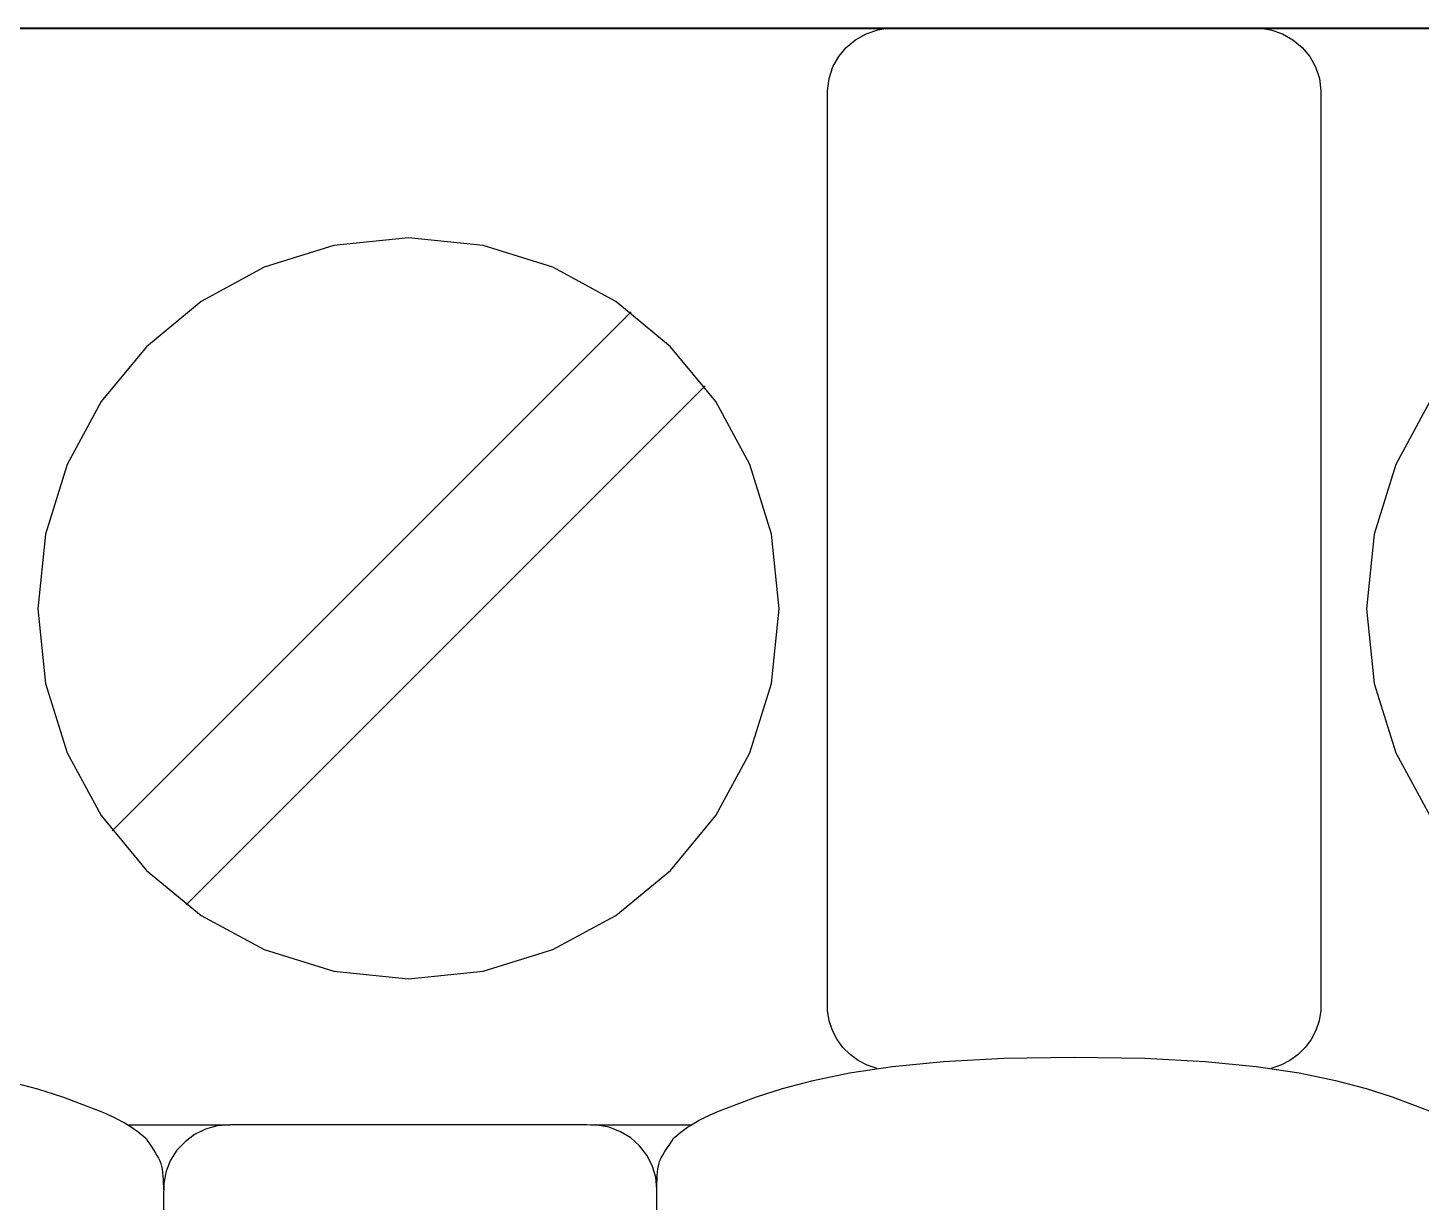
# Model space of a CAD drawing. Extents: x 1 to 47.7, y 0.2 to 35.
# Drawn here: x 28.498 to 29.128, y 9.655 to 10.185 of the extents above; entities that cross this region are included whole.
import ezdxf

# ---------------------------------------------------------------- set-up
doc = ezdxf.new("R2010")
doc.units = 0
doc.header["$MEASUREMENT"] = 0
for name, color, linetype in [('7_1__EMPTY_IO_BOARD_POSITI', 7, 'CONTINUOUS'), ('7_2___8__INDEPENDENT_INPUT', 7, 'CONTINUOUS'), ('7_3___8__OPTOISO_INDEPENDE', 7, 'CONTINUOUS'), ('7_4___24__OPTOISO_INDEPEND', 7, 'CONTINUOUS'), ('7_5___8__INDEPENDENT_INPUT', 7, 'CONTINUOUS'), ('7_6____8__INDEPENDENT_INPU', 7, 'CONTINUOUS'), ('7_7____8__OPTOISO_INDEPEND', 7, 'CONTINUOUS'), ('7_8____8__OPTOISO_INDEPEND', 7, 'CONTINUOUS')]:
    doc.layers.add(name, color=color, linetype=linetype)

msp = doc.modelspace()

# ---------------------------------------------------------------- linework, layer by layer
at = {"layer": '7_1__EMPTY_IO_BOARD_POSITI'}
msp.add_lwpolyline([(27.56797, 10.1852), (27.65561, 10.1852), (27.74531, 10.1852), (27.83692, 10.1852), (28.02523, 10.1852), (28.21933, 10.1852), (28.41798, 10.1852), (28.61996, 10.1852), (29.02899, 10.1852), (29.43663, 10.1852)], dxfattribs=at)
at = {"layer": '7_2___8__INDEPENDENT_INPUT'}
for points in [[(29.2531, 10.18526), (28.96184, 10.18526), (28.67058, 10.18526), (28.38288, 10.18526), (28.24148, 10.18526), (28.1023, 10.18526), (27.9658, 10.18526), (27.83241, 10.18526), (27.70259, 10.18526), (27.57678, 10.18526)], [(28.88194, 9.71544), (28.8775, 9.71694), (28.87341, 9.71906), (28.86973, 9.72174), (28.86652, 9.72494), (28.86384, 9.72858), (28.86175, 9.73261), (28.86031, 9.73698), (28.8596, 9.74161), (28.85952, 9.7491), (28.85952, 9.78134), (28.85952, 9.83543), (28.85952, 9.9031), (28.85952, 9.97609), (28.85952, 10.04612), (28.85952, 10.10493), (28.85952, 10.14426), (28.85953, 10.15701), (28.86024, 10.16257), (28.86196, 10.16776), (28.86459, 10.17247), (28.86804, 10.1766), (28.87219, 10.18006), (28.87695, 10.18275), (28.8822, 10.18455), (28.88785, 10.18539), (28.89284, 10.18543), (28.907, 10.18543), (28.92931, 10.18543), (28.95653, 10.18543), (28.98538, 10.18543), (29.01259, 10.18543), (29.03491, 10.18543), (29.04907, 10.18543), (29.05405, 10.18539), (29.0597, 10.18455), (29.06496, 10.18275), (29.06971, 10.18006), (29.07386, 10.1766), (29.0773, 10.17247), (29.07993, 10.16776), (29.08165, 10.16257), (29.08236, 10.15701), (29.08237, 10.14426), (29.08237, 10.10493), (29.08237, 10.04612), (29.08237, 9.97609), (29.08237, 9.9031), (29.08237, 9.83543), (29.08237, 9.78134), (29.08237, 9.7491), (29.0823, 9.7416), (29.08157, 9.73694), (29.08012, 9.73256), (29.07801, 9.72852), (29.0753, 9.72487), (29.07205, 9.72168), (29.06833, 9.71901), (29.0642, 9.71691), (29.05972, 9.71544)], [(28.53658, 9.82283), (28.77085, 10.0571)], [(28.57, 9.78941), (28.80427, 10.02368)], [(29.13158, 10.01662), (29.11615, 9.98818), (29.1064, 9.95677), (29.103, 9.92306), (29.1064, 9.88938), (29.11615, 9.85801), (29.13158, 9.82963)], [(28.78252, 9.66077), (28.78253, 9.66227), (28.78255, 9.66384), (28.7826, 9.66544), (28.78268, 9.66704), (28.7828, 9.6686), (28.78297, 9.67009), (28.7832, 9.67146), (28.78349, 9.67268), (28.78391, 9.67383), (28.78451, 9.67507), (28.7852, 9.67633), (28.78595, 9.67759), (28.78676, 9.67886), (28.7876, 9.68013), (28.78844, 9.6814), (28.78927, 9.68266), (28.79006, 9.68391), (28.79129, 9.68506), (28.7926, 9.68613), (28.79388, 9.68712), (28.79514, 9.68805), (28.79638, 9.68892), (28.79761, 9.68973), (28.79884, 9.69048), (28.80007, 9.69119), (28.80131, 9.69186), (28.80248, 9.69247), (28.80357, 9.69303), (28.80463, 9.69356), (28.80569, 9.69407), (28.8068, 9.69458), (28.808, 9.69511), (28.80933, 9.69567), (28.81083, 9.69629), (28.81714, 9.69877), (28.82742, 9.70258), (28.83921, 9.7064), (28.85303, 9.71006), (28.86941, 9.71342), (28.88887, 9.7163), (28.91194, 9.71856), (28.93914, 9.72004), (28.971, 9.72056), (29.00286, 9.72004), (29.03006, 9.71856), (29.05313, 9.7163), (29.07258, 9.71342), (29.08896, 9.71006), (29.10278, 9.7064), (29.11456, 9.70258), (29.12484, 9.69877), (29.13116, 9.69629)], [(28.48895, 9.70989), (28.50276, 9.70622), (28.51455, 9.7024), (28.52483, 9.69859), (28.53115, 9.69611), (28.53265, 9.69549), (28.53397, 9.69493), (28.53517, 9.6944), (28.53628, 9.69389), (28.53734, 9.69338), (28.5384, 9.69286), (28.53949, 9.69229), (28.54066, 9.69168), (28.5419, 9.69101), (28.54313, 9.69031), (28.54436, 9.68955), (28.54559, 9.68874), (28.54683, 9.68787), (28.54809, 9.68695), (28.54937, 9.68595), (28.55069, 9.68489), (28.55191, 9.68373), (28.55271, 9.68248), (28.55353, 9.68122), (28.55438, 9.67996), (28.55521, 9.67869), (28.55602, 9.67742), (28.55678, 9.67615), (28.55746, 9.67489), (28.55806, 9.67365), (28.55848, 9.67251), (28.55879, 9.67128), (28.55905, 9.66991), (28.55925, 9.66843), (28.55941, 9.66687), (28.55953, 9.66527), (28.55961, 9.66367), (28.55965, 9.6621), (28.55967, 9.6606)], [(28.54413, 9.69002), (28.58968, 9.69002)], [(28.78252, 9.64507), (28.78252, 9.66077), (28.78198, 9.66634), (28.78043, 9.67154), (28.77796, 9.6763), (28.77468, 9.6805), (28.77068, 9.68406), (28.76607, 9.68688), (28.76095, 9.68885), (28.75542, 9.68988), (28.75091, 9.69002), (28.73911, 9.69002), (28.71856, 9.69002), (28.69244, 9.69002), (28.66393, 9.69002), (28.63622, 9.69002), (28.61248, 9.69002), (28.59591, 9.69002), (28.58968, 9.69002), (28.58398, 9.68949), (28.57864, 9.68798), (28.57376, 9.68557), (28.56945, 9.68237), (28.56579, 9.67848), (28.5629, 9.67398), (28.56088, 9.66899), (28.55981, 9.66359), (28.55968, 9.65668), (28.55968, 9.62695)], [(28.75253, 9.69002), (28.79808, 9.69002)]]:
    msp.add_lwpolyline(points, dxfattribs=at)
msp.add_lwpolyline([(28.503, 9.92306), (28.5064, 9.88938), (28.51615, 9.85801), (28.53158, 9.82963), (28.55202, 9.80491), (28.5768, 9.78451), (28.60524, 9.76911), (28.63667, 9.75938), (28.67042, 9.75599), (28.70412, 9.75938), (28.73551, 9.76911), (28.76392, 9.78451), (28.78868, 9.80491), (28.80911, 9.82963), (28.82454, 9.85801), (28.83429, 9.88938), (28.83769, 9.92306), (28.83429, 9.95677), (28.82454, 9.98818), (28.80911, 10.01662), (28.78868, 10.04142), (28.76392, 10.06188), (28.73551, 10.07734), (28.70412, 10.08711), (28.67042, 10.09052), (28.63667, 10.08711), (28.60524, 10.07734), (28.5768, 10.06188), (28.55202, 10.04142), (28.53158, 10.01662), (28.51615, 9.98818), (28.5064, 9.95677)], close=True, dxfattribs=at)
at = {"layer": '7_3___8__OPTOISO_INDEPENDE'}
for points in [[(29.2531, 10.18526), (28.96184, 10.18526), (28.67058, 10.18526), (28.38288, 10.18526), (28.24148, 10.18526), (28.1023, 10.18526), (27.9658, 10.18526), (27.83241, 10.18526), (27.70259, 10.18526), (27.57678, 10.18526)], [(28.88194, 9.71544), (28.8775, 9.71694), (28.87341, 9.71906), (28.86973, 9.72174), (28.86652, 9.72494), (28.86384, 9.72858), (28.86175, 9.73261), (28.86031, 9.73698), (28.8596, 9.74161), (28.85952, 9.7491), (28.85952, 9.78134), (28.85952, 9.83543), (28.85952, 9.9031), (28.85952, 9.97609), (28.85952, 10.04612), (28.85952, 10.10493), (28.85952, 10.14426), (28.85953, 10.15701), (28.86024, 10.16257), (28.86196, 10.16776), (28.86459, 10.17247), (28.86804, 10.1766), (28.87219, 10.18006), (28.87695, 10.18275), (28.8822, 10.18455), (28.88785, 10.18539), (28.89284, 10.18543), (28.907, 10.18543), (28.92931, 10.18543), (28.95653, 10.18543), (28.98538, 10.18543), (29.01259, 10.18543), (29.03491, 10.18543), (29.04907, 10.18543), (29.05405, 10.18539), (29.0597, 10.18455), (29.06496, 10.18275), (29.06971, 10.18006), (29.07386, 10.1766), (29.0773, 10.17247), (29.07993, 10.16776), (29.08165, 10.16257), (29.08236, 10.15701), (29.08237, 10.14426), (29.08237, 10.10493), (29.08237, 10.04612), (29.08237, 9.97609), (29.08237, 9.9031), (29.08237, 9.83543), (29.08237, 9.78134), (29.08237, 9.7491), (29.0823, 9.7416), (29.08157, 9.73694), (29.08012, 9.73256), (29.07801, 9.72852), (29.0753, 9.72487), (29.07205, 9.72168), (29.06833, 9.71901), (29.0642, 9.71691), (29.05972, 9.71544)], [(28.53658, 9.82283), (28.77085, 10.0571)], [(28.57, 9.78941), (28.80427, 10.02368)], [(29.13158, 10.01662), (29.11615, 9.98818), (29.1064, 9.95677), (29.103, 9.92306), (29.1064, 9.88938), (29.11615, 9.85801), (29.13158, 9.82963)], [(28.78252, 9.66077), (28.78253, 9.66227), (28.78255, 9.66384), (28.7826, 9.66544), (28.78268, 9.66704), (28.7828, 9.6686), (28.78297, 9.67009), (28.7832, 9.67146), (28.78349, 9.67268), (28.78391, 9.67383), (28.78451, 9.67507), (28.7852, 9.67633), (28.78595, 9.67759), (28.78676, 9.67886), (28.7876, 9.68013), (28.78844, 9.6814), (28.78927, 9.68266), (28.79006, 9.68391), (28.79129, 9.68506), (28.7926, 9.68613), (28.79388, 9.68712), (28.79514, 9.68805), (28.79638, 9.68892), (28.79761, 9.68973), (28.79884, 9.69048), (28.80007, 9.69119), (28.80131, 9.69186), (28.80248, 9.69247), (28.80357, 9.69303), (28.80463, 9.69356), (28.80569, 9.69407), (28.8068, 9.69458), (28.808, 9.69511), (28.80933, 9.69567), (28.81083, 9.69629), (28.81714, 9.69877), (28.82742, 9.70258), (28.83921, 9.7064), (28.85303, 9.71006), (28.86941, 9.71342), (28.88887, 9.7163), (28.91194, 9.71856), (28.93914, 9.72004), (28.971, 9.72056), (29.00286, 9.72004), (29.03006, 9.71856), (29.05313, 9.7163), (29.07258, 9.71342), (29.08896, 9.71006), (29.10278, 9.7064), (29.11456, 9.70258), (29.12484, 9.69877), (29.13116, 9.69629)], [(28.48895, 9.70989), (28.50276, 9.70622), (28.51455, 9.7024), (28.52483, 9.69859), (28.53115, 9.69611), (28.53265, 9.69549), (28.53397, 9.69493), (28.53517, 9.6944), (28.53628, 9.69389), (28.53734, 9.69338), (28.5384, 9.69286), (28.53949, 9.69229), (28.54066, 9.69168), (28.5419, 9.69101), (28.54313, 9.69031), (28.54436, 9.68955), (28.54559, 9.68874), (28.54683, 9.68787), (28.54809, 9.68695), (28.54937, 9.68595), (28.55069, 9.68489), (28.55191, 9.68373), (28.55271, 9.68248), (28.55353, 9.68122), (28.55438, 9.67996), (28.55521, 9.67869), (28.55602, 9.67742), (28.55678, 9.67615), (28.55746, 9.67489), (28.55806, 9.67365), (28.55848, 9.67251), (28.55879, 9.67128), (28.55905, 9.66991), (28.55925, 9.66843), (28.55941, 9.66687), (28.55953, 9.66527), (28.55961, 9.66367), (28.55965, 9.6621), (28.55967, 9.6606)], [(28.54413, 9.69002), (28.58968, 9.69002)], [(28.78252, 9.64507), (28.78252, 9.66077), (28.78198, 9.66634), (28.78043, 9.67154), (28.77796, 9.6763), (28.77468, 9.6805), (28.77068, 9.68406), (28.76607, 9.68688), (28.76095, 9.68885), (28.75542, 9.68988), (28.75091, 9.69002), (28.73911, 9.69002), (28.71856, 9.69002), (28.69244, 9.69002), (28.66393, 9.69002), (28.63622, 9.69002), (28.61248, 9.69002), (28.59591, 9.69002), (28.58968, 9.69002), (28.58398, 9.68949), (28.57864, 9.68798), (28.57376, 9.68557), (28.56945, 9.68237), (28.56579, 9.67848), (28.5629, 9.67398), (28.56088, 9.66899), (28.55981, 9.66359), (28.55968, 9.65668), (28.55968, 9.62695)], [(28.75253, 9.69002), (28.79808, 9.69002)]]:
    msp.add_lwpolyline(points, dxfattribs=at)
msp.add_lwpolyline([(28.503, 9.92306), (28.5064, 9.88938), (28.51615, 9.85801), (28.53158, 9.82963), (28.55202, 9.80491), (28.5768, 9.78451), (28.60524, 9.76911), (28.63667, 9.75938), (28.67042, 9.75599), (28.70412, 9.75938), (28.73551, 9.76911), (28.76392, 9.78451), (28.78868, 9.80491), (28.80911, 9.82963), (28.82454, 9.85801), (28.83429, 9.88938), (28.83769, 9.92306), (28.83429, 9.95677), (28.82454, 9.98818), (28.80911, 10.01662), (28.78868, 10.04142), (28.76392, 10.06188), (28.73551, 10.07734), (28.70412, 10.08711), (28.67042, 10.09052), (28.63667, 10.08711), (28.60524, 10.07734), (28.5768, 10.06188), (28.55202, 10.04142), (28.53158, 10.01662), (28.51615, 9.98818), (28.5064, 9.95677)], close=True, dxfattribs=at)
at = {"layer": '7_4___24__OPTOISO_INDEPEND'}
for points in [[(29.2531, 10.18526), (28.96184, 10.18526), (28.67058, 10.18526), (28.38288, 10.18526), (28.24148, 10.18526), (28.1023, 10.18526), (27.9658, 10.18526), (27.83241, 10.18526), (27.70259, 10.18526), (27.57678, 10.18526)], [(28.88194, 9.71544), (28.8775, 9.71694), (28.87341, 9.71906), (28.86973, 9.72174), (28.86652, 9.72494), (28.86384, 9.72858), (28.86175, 9.73261), (28.86031, 9.73698), (28.8596, 9.74161), (28.85952, 9.7491), (28.85952, 9.78134), (28.85952, 9.83543), (28.85952, 9.9031), (28.85952, 9.97609), (28.85952, 10.04612), (28.85952, 10.10493), (28.85952, 10.14426), (28.85953, 10.15701), (28.86024, 10.16257), (28.86196, 10.16776), (28.86459, 10.17247), (28.86804, 10.1766), (28.87219, 10.18006), (28.87695, 10.18275), (28.8822, 10.18455), (28.88785, 10.18539), (28.89284, 10.18543), (28.907, 10.18543), (28.92931, 10.18543), (28.95653, 10.18543), (28.98538, 10.18543), (29.01259, 10.18543), (29.03491, 10.18543), (29.04907, 10.18543), (29.05405, 10.18539), (29.0597, 10.18455), (29.06496, 10.18275), (29.06971, 10.18006), (29.07386, 10.1766), (29.0773, 10.17247), (29.07993, 10.16776), (29.08165, 10.16257), (29.08236, 10.15701), (29.08237, 10.14426), (29.08237, 10.10493), (29.08237, 10.04612), (29.08237, 9.97609), (29.08237, 9.9031), (29.08237, 9.83543), (29.08237, 9.78134), (29.08237, 9.7491), (29.0823, 9.7416), (29.08157, 9.73694), (29.08012, 9.73256), (29.07801, 9.72852), (29.0753, 9.72487), (29.07205, 9.72168), (29.06833, 9.71901), (29.0642, 9.71691), (29.05972, 9.71544)], [(28.53658, 9.82283), (28.77085, 10.0571)], [(28.57, 9.78941), (28.80427, 10.02368)], [(29.13158, 10.01662), (29.11615, 9.98818), (29.1064, 9.95677), (29.103, 9.92306), (29.1064, 9.88938), (29.11615, 9.85801), (29.13158, 9.82963)], [(28.78252, 9.66077), (28.78253, 9.66227), (28.78255, 9.66384), (28.7826, 9.66544), (28.78268, 9.66704), (28.7828, 9.6686), (28.78297, 9.67009), (28.7832, 9.67146), (28.78349, 9.67268), (28.78391, 9.67383), (28.78451, 9.67507), (28.7852, 9.67633), (28.78595, 9.67759), (28.78676, 9.67886), (28.7876, 9.68013), (28.78844, 9.6814), (28.78927, 9.68266), (28.79006, 9.68391), (28.79129, 9.68506), (28.7926, 9.68613), (28.79388, 9.68712), (28.79514, 9.68805), (28.79638, 9.68892), (28.79761, 9.68973), (28.79884, 9.69048), (28.80007, 9.69119), (28.80131, 9.69186), (28.80248, 9.69247), (28.80357, 9.69303), (28.80463, 9.69356), (28.80569, 9.69407), (28.8068, 9.69458), (28.808, 9.69511), (28.80933, 9.69567), (28.81083, 9.69629), (28.81714, 9.69877), (28.82742, 9.70258), (28.83921, 9.7064), (28.85303, 9.71006), (28.86941, 9.71342), (28.88887, 9.7163), (28.91194, 9.71856), (28.93914, 9.72004), (28.971, 9.72056), (29.00286, 9.72004), (29.03006, 9.71856), (29.05313, 9.7163), (29.07258, 9.71342), (29.08896, 9.71006), (29.10278, 9.7064), (29.11456, 9.70258), (29.12484, 9.69877), (29.13116, 9.69629)], [(28.48895, 9.70989), (28.50276, 9.70622), (28.51455, 9.7024), (28.52483, 9.69859), (28.53115, 9.69611), (28.53265, 9.69549), (28.53397, 9.69493), (28.53517, 9.6944), (28.53628, 9.69389), (28.53734, 9.69338), (28.5384, 9.69286), (28.53949, 9.69229), (28.54066, 9.69168), (28.5419, 9.69101), (28.54313, 9.69031), (28.54436, 9.68955), (28.54559, 9.68874), (28.54683, 9.68787), (28.54809, 9.68695), (28.54937, 9.68595), (28.55069, 9.68489), (28.55191, 9.68373), (28.55271, 9.68248), (28.55353, 9.68122), (28.55438, 9.67996), (28.55521, 9.67869), (28.55602, 9.67742), (28.55678, 9.67615), (28.55746, 9.67489), (28.55806, 9.67365), (28.55848, 9.67251), (28.55879, 9.67128), (28.55905, 9.66991), (28.55925, 9.66843), (28.55941, 9.66687), (28.55953, 9.66527), (28.55961, 9.66367), (28.55965, 9.6621), (28.55967, 9.6606)], [(28.54413, 9.69002), (28.58968, 9.69002)], [(28.78252, 9.64507), (28.78252, 9.66077), (28.78198, 9.66634), (28.78043, 9.67154), (28.77796, 9.6763), (28.77468, 9.6805), (28.77068, 9.68406), (28.76607, 9.68688), (28.76095, 9.68885), (28.75542, 9.68988), (28.75091, 9.69002), (28.73911, 9.69002), (28.71856, 9.69002), (28.69244, 9.69002), (28.66393, 9.69002), (28.63622, 9.69002), (28.61248, 9.69002), (28.59591, 9.69002), (28.58968, 9.69002), (28.58398, 9.68949), (28.57864, 9.68798), (28.57376, 9.68557), (28.56945, 9.68237), (28.56579, 9.67848), (28.5629, 9.67398), (28.56088, 9.66899), (28.55981, 9.66359), (28.55968, 9.65668), (28.55968, 9.62695)], [(28.75253, 9.69002), (28.79808, 9.69002)]]:
    msp.add_lwpolyline(points, dxfattribs=at)
msp.add_lwpolyline([(28.503, 9.92306), (28.5064, 9.88938), (28.51615, 9.85801), (28.53158, 9.82963), (28.55202, 9.80491), (28.5768, 9.78451), (28.60524, 9.76911), (28.63667, 9.75938), (28.67042, 9.75599), (28.70412, 9.75938), (28.73551, 9.76911), (28.76392, 9.78451), (28.78868, 9.80491), (28.80911, 9.82963), (28.82454, 9.85801), (28.83429, 9.88938), (28.83769, 9.92306), (28.83429, 9.95677), (28.82454, 9.98818), (28.80911, 10.01662), (28.78868, 10.04142), (28.76392, 10.06188), (28.73551, 10.07734), (28.70412, 10.08711), (28.67042, 10.09052), (28.63667, 10.08711), (28.60524, 10.07734), (28.5768, 10.06188), (28.55202, 10.04142), (28.53158, 10.01662), (28.51615, 9.98818), (28.5064, 9.95677)], close=True, dxfattribs=at)
at = {"layer": '7_5___8__INDEPENDENT_INPUT'}
for points in [[(29.2531, 10.18526), (28.96184, 10.18526), (28.67058, 10.18526), (28.38288, 10.18526), (28.24148, 10.18526), (28.1023, 10.18526), (27.9658, 10.18526), (27.83241, 10.18526), (27.70259, 10.18526), (27.57678, 10.18526)], [(28.88194, 9.71544), (28.8775, 9.71694), (28.87341, 9.71906), (28.86973, 9.72174), (28.86652, 9.72494), (28.86384, 9.72858), (28.86175, 9.73261), (28.86031, 9.73698), (28.8596, 9.74161), (28.85952, 9.7491), (28.85952, 9.78134), (28.85952, 9.83543), (28.85952, 9.9031), (28.85952, 9.97609), (28.85952, 10.04612), (28.85952, 10.10493), (28.85952, 10.14426), (28.85953, 10.15701), (28.86024, 10.16257), (28.86196, 10.16776), (28.86459, 10.17247), (28.86804, 10.1766), (28.87219, 10.18006), (28.87695, 10.18275), (28.8822, 10.18455), (28.88785, 10.18539), (28.89284, 10.18543), (28.907, 10.18543), (28.92931, 10.18543), (28.95653, 10.18543), (28.98538, 10.18543), (29.01259, 10.18543), (29.03491, 10.18543), (29.04907, 10.18543), (29.05405, 10.18539), (29.0597, 10.18455), (29.06496, 10.18275), (29.06971, 10.18006), (29.07386, 10.1766), (29.0773, 10.17247), (29.07993, 10.16776), (29.08165, 10.16257), (29.08236, 10.15701), (29.08237, 10.14426), (29.08237, 10.10493), (29.08237, 10.04612), (29.08237, 9.97609), (29.08237, 9.9031), (29.08237, 9.83543), (29.08237, 9.78134), (29.08237, 9.7491), (29.0823, 9.7416), (29.08157, 9.73694), (29.08012, 9.73256), (29.07801, 9.72852), (29.0753, 9.72487), (29.07205, 9.72168), (29.06833, 9.71901), (29.0642, 9.71691), (29.05972, 9.71544)], [(28.53658, 9.82283), (28.77085, 10.0571)], [(28.57, 9.78941), (28.80427, 10.02368)], [(29.13158, 10.01662), (29.11615, 9.98818), (29.1064, 9.95677), (29.103, 9.92306), (29.1064, 9.88938), (29.11615, 9.85801), (29.13158, 9.82963)], [(28.78252, 9.66077), (28.78253, 9.66227), (28.78255, 9.66384), (28.7826, 9.66544), (28.78268, 9.66704), (28.7828, 9.6686), (28.78297, 9.67009), (28.7832, 9.67146), (28.78349, 9.67268), (28.78391, 9.67383), (28.78451, 9.67507), (28.7852, 9.67633), (28.78595, 9.67759), (28.78676, 9.67886), (28.7876, 9.68013), (28.78844, 9.6814), (28.78927, 9.68266), (28.79006, 9.68391), (28.79129, 9.68506), (28.7926, 9.68613), (28.79388, 9.68712), (28.79514, 9.68805), (28.79638, 9.68892), (28.79761, 9.68973), (28.79884, 9.69048), (28.80007, 9.69119), (28.80131, 9.69186), (28.80248, 9.69247), (28.80357, 9.69303), (28.80463, 9.69356), (28.80569, 9.69407), (28.8068, 9.69458), (28.808, 9.69511), (28.80933, 9.69567), (28.81083, 9.69629), (28.81714, 9.69877), (28.82742, 9.70258), (28.83921, 9.7064), (28.85303, 9.71006), (28.86941, 9.71342), (28.88887, 9.7163), (28.91194, 9.71856), (28.93914, 9.72004), (28.971, 9.72056), (29.00286, 9.72004), (29.03006, 9.71856), (29.05313, 9.7163), (29.07258, 9.71342), (29.08896, 9.71006), (29.10278, 9.7064), (29.11456, 9.70258), (29.12484, 9.69877), (29.13116, 9.69629)], [(28.48895, 9.70989), (28.50276, 9.70622), (28.51455, 9.7024), (28.52483, 9.69859), (28.53115, 9.69611), (28.53265, 9.69549), (28.53397, 9.69493), (28.53517, 9.6944), (28.53628, 9.69389), (28.53734, 9.69338), (28.5384, 9.69286), (28.53949, 9.69229), (28.54066, 9.69168), (28.5419, 9.69101), (28.54313, 9.69031), (28.54436, 9.68955), (28.54559, 9.68874), (28.54683, 9.68787), (28.54809, 9.68695), (28.54937, 9.68595), (28.55069, 9.68489), (28.55191, 9.68373), (28.55271, 9.68248), (28.55353, 9.68122), (28.55438, 9.67996), (28.55521, 9.67869), (28.55602, 9.67742), (28.55678, 9.67615), (28.55746, 9.67489), (28.55806, 9.67365), (28.55848, 9.67251), (28.55879, 9.67128), (28.55905, 9.66991), (28.55925, 9.66843), (28.55941, 9.66687), (28.55953, 9.66527), (28.55961, 9.66367), (28.55965, 9.6621), (28.55967, 9.6606)], [(28.54413, 9.69002), (28.58968, 9.69002)], [(28.78252, 9.64507), (28.78252, 9.66077), (28.78198, 9.66634), (28.78043, 9.67154), (28.77796, 9.6763), (28.77468, 9.6805), (28.77068, 9.68406), (28.76607, 9.68688), (28.76095, 9.68885), (28.75542, 9.68988), (28.75091, 9.69002), (28.73911, 9.69002), (28.71856, 9.69002), (28.69244, 9.69002), (28.66393, 9.69002), (28.63622, 9.69002), (28.61248, 9.69002), (28.59591, 9.69002), (28.58968, 9.69002), (28.58398, 9.68949), (28.57864, 9.68798), (28.57376, 9.68557), (28.56945, 9.68237), (28.56579, 9.67848), (28.5629, 9.67398), (28.56088, 9.66899), (28.55981, 9.66359), (28.55968, 9.65668), (28.55968, 9.62695)], [(28.75253, 9.69002), (28.79808, 9.69002)]]:
    msp.add_lwpolyline(points, dxfattribs=at)
msp.add_lwpolyline([(28.503, 9.92306), (28.5064, 9.88938), (28.51615, 9.85801), (28.53158, 9.82963), (28.55202, 9.80491), (28.5768, 9.78451), (28.60524, 9.76911), (28.63667, 9.75938), (28.67042, 9.75599), (28.70412, 9.75938), (28.73551, 9.76911), (28.76392, 9.78451), (28.78868, 9.80491), (28.80911, 9.82963), (28.82454, 9.85801), (28.83429, 9.88938), (28.83769, 9.92306), (28.83429, 9.95677), (28.82454, 9.98818), (28.80911, 10.01662), (28.78868, 10.04142), (28.76392, 10.06188), (28.73551, 10.07734), (28.70412, 10.08711), (28.67042, 10.09052), (28.63667, 10.08711), (28.60524, 10.07734), (28.5768, 10.06188), (28.55202, 10.04142), (28.53158, 10.01662), (28.51615, 9.98818), (28.5064, 9.95677)], close=True, dxfattribs=at)
at = {"layer": '7_6____8__INDEPENDENT_INPU'}
for points in [[(29.2531, 10.18526), (28.96184, 10.18526), (28.67058, 10.18526), (28.38288, 10.18526), (28.24148, 10.18526), (28.1023, 10.18526), (27.9658, 10.18526), (27.83241, 10.18526), (27.70259, 10.18526), (27.57678, 10.18526)], [(28.88194, 9.71544), (28.8775, 9.71694), (28.87341, 9.71906), (28.86973, 9.72174), (28.86652, 9.72494), (28.86384, 9.72858), (28.86175, 9.73261), (28.86031, 9.73698), (28.8596, 9.74161), (28.85952, 9.7491), (28.85952, 9.78134), (28.85952, 9.83543), (28.85952, 9.9031), (28.85952, 9.97609), (28.85952, 10.04612), (28.85952, 10.10493), (28.85952, 10.14426), (28.85953, 10.15701), (28.86024, 10.16257), (28.86196, 10.16776), (28.86459, 10.17247), (28.86804, 10.1766), (28.87219, 10.18006), (28.87695, 10.18275), (28.8822, 10.18455), (28.88785, 10.18539), (28.89284, 10.18543), (28.907, 10.18543), (28.92931, 10.18543), (28.95653, 10.18543), (28.98538, 10.18543), (29.01259, 10.18543), (29.03491, 10.18543), (29.04907, 10.18543), (29.05405, 10.18539), (29.0597, 10.18455), (29.06496, 10.18275), (29.06971, 10.18006), (29.07386, 10.1766), (29.0773, 10.17247), (29.07993, 10.16776), (29.08165, 10.16257), (29.08236, 10.15701), (29.08237, 10.14426), (29.08237, 10.10493), (29.08237, 10.04612), (29.08237, 9.97609), (29.08237, 9.9031), (29.08237, 9.83543), (29.08237, 9.78134), (29.08237, 9.7491), (29.0823, 9.7416), (29.08157, 9.73694), (29.08012, 9.73256), (29.07801, 9.72852), (29.0753, 9.72487), (29.07205, 9.72168), (29.06833, 9.71901), (29.0642, 9.71691), (29.05972, 9.71544)], [(28.53658, 9.82283), (28.77085, 10.0571)], [(28.57, 9.78941), (28.80427, 10.02368)], [(29.13158, 10.01662), (29.11615, 9.98818), (29.1064, 9.95677), (29.103, 9.92306), (29.1064, 9.88938), (29.11615, 9.85801), (29.13158, 9.82963)], [(28.78252, 9.66077), (28.78253, 9.66227), (28.78255, 9.66384), (28.7826, 9.66544), (28.78268, 9.66704), (28.7828, 9.6686), (28.78297, 9.67009), (28.7832, 9.67146), (28.78349, 9.67268), (28.78391, 9.67383), (28.78451, 9.67507), (28.7852, 9.67633), (28.78595, 9.67759), (28.78676, 9.67886), (28.7876, 9.68013), (28.78844, 9.6814), (28.78927, 9.68266), (28.79006, 9.68391), (28.79129, 9.68506), (28.7926, 9.68613), (28.79388, 9.68712), (28.79514, 9.68805), (28.79638, 9.68892), (28.79761, 9.68973), (28.79884, 9.69048), (28.80007, 9.69119), (28.80131, 9.69186), (28.80248, 9.69247), (28.80357, 9.69303), (28.80463, 9.69356), (28.80569, 9.69407), (28.8068, 9.69458), (28.808, 9.69511), (28.80933, 9.69567), (28.81083, 9.69629), (28.81714, 9.69877), (28.82742, 9.70258), (28.83921, 9.7064), (28.85303, 9.71006), (28.86941, 9.71342), (28.88887, 9.7163), (28.91194, 9.71856), (28.93914, 9.72004), (28.971, 9.72056), (29.00286, 9.72004), (29.03006, 9.71856), (29.05313, 9.7163), (29.07258, 9.71342), (29.08896, 9.71006), (29.10278, 9.7064), (29.11456, 9.70258), (29.12484, 9.69877), (29.13116, 9.69629)], [(28.48895, 9.70989), (28.50276, 9.70622), (28.51455, 9.7024), (28.52483, 9.69859), (28.53115, 9.69611), (28.53265, 9.69549), (28.53397, 9.69493), (28.53517, 9.6944), (28.53628, 9.69389), (28.53734, 9.69338), (28.5384, 9.69286), (28.53949, 9.69229), (28.54066, 9.69168), (28.5419, 9.69101), (28.54313, 9.69031), (28.54436, 9.68955), (28.54559, 9.68874), (28.54683, 9.68787), (28.54809, 9.68695), (28.54937, 9.68595), (28.55069, 9.68489), (28.55191, 9.68373), (28.55271, 9.68248), (28.55353, 9.68122), (28.55438, 9.67996), (28.55521, 9.67869), (28.55602, 9.67742), (28.55678, 9.67615), (28.55746, 9.67489), (28.55806, 9.67365), (28.55848, 9.67251), (28.55879, 9.67128), (28.55905, 9.66991), (28.55925, 9.66843), (28.55941, 9.66687), (28.55953, 9.66527), (28.55961, 9.66367), (28.55965, 9.6621), (28.55967, 9.6606)], [(28.54413, 9.69002), (28.58968, 9.69002)], [(28.78252, 9.64507), (28.78252, 9.66077), (28.78198, 9.66634), (28.78043, 9.67154), (28.77796, 9.6763), (28.77468, 9.6805), (28.77068, 9.68406), (28.76607, 9.68688), (28.76095, 9.68885), (28.75542, 9.68988), (28.75091, 9.69002), (28.73911, 9.69002), (28.71856, 9.69002), (28.69244, 9.69002), (28.66393, 9.69002), (28.63622, 9.69002), (28.61248, 9.69002), (28.59591, 9.69002), (28.58968, 9.69002), (28.58398, 9.68949), (28.57864, 9.68798), (28.57376, 9.68557), (28.56945, 9.68237), (28.56579, 9.67848), (28.5629, 9.67398), (28.56088, 9.66899), (28.55981, 9.66359), (28.55968, 9.65668), (28.55968, 9.62695)], [(28.75253, 9.69002), (28.79808, 9.69002)]]:
    msp.add_lwpolyline(points, dxfattribs=at)
msp.add_lwpolyline([(28.503, 9.92306), (28.5064, 9.88938), (28.51615, 9.85801), (28.53158, 9.82963), (28.55202, 9.80491), (28.5768, 9.78451), (28.60524, 9.76911), (28.63667, 9.75938), (28.67042, 9.75599), (28.70412, 9.75938), (28.73551, 9.76911), (28.76392, 9.78451), (28.78868, 9.80491), (28.80911, 9.82963), (28.82454, 9.85801), (28.83429, 9.88938), (28.83769, 9.92306), (28.83429, 9.95677), (28.82454, 9.98818), (28.80911, 10.01662), (28.78868, 10.04142), (28.76392, 10.06188), (28.73551, 10.07734), (28.70412, 10.08711), (28.67042, 10.09052), (28.63667, 10.08711), (28.60524, 10.07734), (28.5768, 10.06188), (28.55202, 10.04142), (28.53158, 10.01662), (28.51615, 9.98818), (28.5064, 9.95677)], close=True, dxfattribs=at)
at = {"layer": '7_7____8__OPTOISO_INDEPEND'}
for points in [[(29.2531, 10.18526), (28.96184, 10.18526), (28.67058, 10.18526), (28.38288, 10.18526), (28.24148, 10.18526), (28.1023, 10.18526), (27.9658, 10.18526), (27.83241, 10.18526), (27.70259, 10.18526), (27.57678, 10.18526)], [(28.88194, 9.71544), (28.8775, 9.71694), (28.87341, 9.71906), (28.86973, 9.72174), (28.86652, 9.72494), (28.86384, 9.72858), (28.86175, 9.73261), (28.86031, 9.73698), (28.8596, 9.74161), (28.85952, 9.7491), (28.85952, 9.78134), (28.85952, 9.83543), (28.85952, 9.9031), (28.85952, 9.97609), (28.85952, 10.04612), (28.85952, 10.10493), (28.85952, 10.14426), (28.85953, 10.15701), (28.86024, 10.16257), (28.86196, 10.16776), (28.86459, 10.17247), (28.86804, 10.1766), (28.87219, 10.18006), (28.87695, 10.18275), (28.8822, 10.18455), (28.88785, 10.18539), (28.89284, 10.18543), (28.907, 10.18543), (28.92931, 10.18543), (28.95653, 10.18543), (28.98538, 10.18543), (29.01259, 10.18543), (29.03491, 10.18543), (29.04907, 10.18543), (29.05405, 10.18539), (29.0597, 10.18455), (29.06496, 10.18275), (29.06971, 10.18006), (29.07386, 10.1766), (29.0773, 10.17247), (29.07993, 10.16776), (29.08165, 10.16257), (29.08236, 10.15701), (29.08237, 10.14426), (29.08237, 10.10493), (29.08237, 10.04612), (29.08237, 9.97609), (29.08237, 9.9031), (29.08237, 9.83543), (29.08237, 9.78134), (29.08237, 9.7491), (29.0823, 9.7416), (29.08157, 9.73694), (29.08012, 9.73256), (29.07801, 9.72852), (29.0753, 9.72487), (29.07205, 9.72168), (29.06833, 9.71901), (29.0642, 9.71691), (29.05972, 9.71544)], [(28.53658, 9.82283), (28.77085, 10.0571)], [(28.57, 9.78941), (28.80427, 10.02368)], [(29.13158, 10.01662), (29.11615, 9.98818), (29.1064, 9.95677), (29.103, 9.92306), (29.1064, 9.88938), (29.11615, 9.85801), (29.13158, 9.82963)], [(28.78252, 9.66077), (28.78253, 9.66227), (28.78255, 9.66384), (28.7826, 9.66544), (28.78268, 9.66704), (28.7828, 9.6686), (28.78297, 9.67009), (28.7832, 9.67146), (28.78349, 9.67268), (28.78391, 9.67383), (28.78451, 9.67507), (28.7852, 9.67633), (28.78595, 9.67759), (28.78676, 9.67886), (28.7876, 9.68013), (28.78844, 9.6814), (28.78927, 9.68266), (28.79006, 9.68391), (28.79129, 9.68506), (28.7926, 9.68613), (28.79388, 9.68712), (28.79514, 9.68805), (28.79638, 9.68892), (28.79761, 9.68973), (28.79884, 9.69048), (28.80007, 9.69119), (28.80131, 9.69186), (28.80248, 9.69247), (28.80357, 9.69303), (28.80463, 9.69356), (28.80569, 9.69407), (28.8068, 9.69458), (28.808, 9.69511), (28.80933, 9.69567), (28.81083, 9.69629), (28.81714, 9.69877), (28.82742, 9.70258), (28.83921, 9.7064), (28.85303, 9.71006), (28.86941, 9.71342), (28.88887, 9.7163), (28.91194, 9.71856), (28.93914, 9.72004), (28.971, 9.72056), (29.00286, 9.72004), (29.03006, 9.71856), (29.05313, 9.7163), (29.07258, 9.71342), (29.08896, 9.71006), (29.10278, 9.7064), (29.11456, 9.70258), (29.12484, 9.69877), (29.13116, 9.69629)], [(28.48895, 9.70989), (28.50276, 9.70622), (28.51455, 9.7024), (28.52483, 9.69859), (28.53115, 9.69611), (28.53265, 9.69549), (28.53397, 9.69493), (28.53517, 9.6944), (28.53628, 9.69389), (28.53734, 9.69338), (28.5384, 9.69286), (28.53949, 9.69229), (28.54066, 9.69168), (28.5419, 9.69101), (28.54313, 9.69031), (28.54436, 9.68955), (28.54559, 9.68874), (28.54683, 9.68787), (28.54809, 9.68695), (28.54937, 9.68595), (28.55069, 9.68489), (28.55191, 9.68373), (28.55271, 9.68248), (28.55353, 9.68122), (28.55438, 9.67996), (28.55521, 9.67869), (28.55602, 9.67742), (28.55678, 9.67615), (28.55746, 9.67489), (28.55806, 9.67365), (28.55848, 9.67251), (28.55879, 9.67128), (28.55905, 9.66991), (28.55925, 9.66843), (28.55941, 9.66687), (28.55953, 9.66527), (28.55961, 9.66367), (28.55965, 9.6621), (28.55967, 9.6606)], [(28.54413, 9.69002), (28.58968, 9.69002)], [(28.78252, 9.64507), (28.78252, 9.66077), (28.78198, 9.66634), (28.78043, 9.67154), (28.77796, 9.6763), (28.77468, 9.6805), (28.77068, 9.68406), (28.76607, 9.68688), (28.76095, 9.68885), (28.75542, 9.68988), (28.75091, 9.69002), (28.73911, 9.69002), (28.71856, 9.69002), (28.69244, 9.69002), (28.66393, 9.69002), (28.63622, 9.69002), (28.61248, 9.69002), (28.59591, 9.69002), (28.58968, 9.69002), (28.58398, 9.68949), (28.57864, 9.68798), (28.57376, 9.68557), (28.56945, 9.68237), (28.56579, 9.67848), (28.5629, 9.67398), (28.56088, 9.66899), (28.55981, 9.66359), (28.55968, 9.65668), (28.55968, 9.62695)], [(28.75253, 9.69002), (28.79808, 9.69002)]]:
    msp.add_lwpolyline(points, dxfattribs=at)
msp.add_lwpolyline([(28.503, 9.92306), (28.5064, 9.88938), (28.51615, 9.85801), (28.53158, 9.82963), (28.55202, 9.80491), (28.5768, 9.78451), (28.60524, 9.76911), (28.63667, 9.75938), (28.67042, 9.75599), (28.70412, 9.75938), (28.73551, 9.76911), (28.76392, 9.78451), (28.78868, 9.80491), (28.80911, 9.82963), (28.82454, 9.85801), (28.83429, 9.88938), (28.83769, 9.92306), (28.83429, 9.95677), (28.82454, 9.98818), (28.80911, 10.01662), (28.78868, 10.04142), (28.76392, 10.06188), (28.73551, 10.07734), (28.70412, 10.08711), (28.67042, 10.09052), (28.63667, 10.08711), (28.60524, 10.07734), (28.5768, 10.06188), (28.55202, 10.04142), (28.53158, 10.01662), (28.51615, 9.98818), (28.5064, 9.95677)], close=True, dxfattribs=at)
at = {"layer": '7_8____8__OPTOISO_INDEPEND'}
for points in [[(29.2531, 10.18526), (28.96184, 10.18526), (28.67058, 10.18526), (28.38288, 10.18526), (28.24148, 10.18526), (28.1023, 10.18526), (27.9658, 10.18526), (27.83241, 10.18526), (27.70259, 10.18526), (27.57678, 10.18526)], [(28.88194, 9.71544), (28.8775, 9.71694), (28.87341, 9.71906), (28.86973, 9.72174), (28.86652, 9.72494), (28.86384, 9.72858), (28.86175, 9.73261), (28.86031, 9.73698), (28.8596, 9.74161), (28.85952, 9.7491), (28.85952, 9.78134), (28.85952, 9.83543), (28.85952, 9.9031), (28.85952, 9.97609), (28.85952, 10.04612), (28.85952, 10.10493), (28.85952, 10.14426), (28.85953, 10.15701), (28.86024, 10.16257), (28.86196, 10.16776), (28.86459, 10.17247), (28.86804, 10.1766), (28.87219, 10.18006), (28.87695, 10.18275), (28.8822, 10.18455), (28.88785, 10.18539), (28.89284, 10.18543), (28.907, 10.18543), (28.92931, 10.18543), (28.95653, 10.18543), (28.98538, 10.18543), (29.01259, 10.18543), (29.03491, 10.18543), (29.04907, 10.18543), (29.05405, 10.18539), (29.0597, 10.18455), (29.06496, 10.18275), (29.06971, 10.18006), (29.07386, 10.1766), (29.0773, 10.17247), (29.07993, 10.16776), (29.08165, 10.16257), (29.08236, 10.15701), (29.08237, 10.14426), (29.08237, 10.10493), (29.08237, 10.04612), (29.08237, 9.97609), (29.08237, 9.9031), (29.08237, 9.83543), (29.08237, 9.78134), (29.08237, 9.7491), (29.0823, 9.7416), (29.08157, 9.73694), (29.08012, 9.73256), (29.07801, 9.72852), (29.0753, 9.72487), (29.07205, 9.72168), (29.06833, 9.71901), (29.0642, 9.71691), (29.05972, 9.71544)], [(28.53658, 9.82283), (28.77085, 10.0571)], [(28.57, 9.78941), (28.80427, 10.02368)], [(29.13158, 10.01662), (29.11615, 9.98818), (29.1064, 9.95677), (29.103, 9.92306), (29.1064, 9.88938), (29.11615, 9.85801), (29.13158, 9.82963)], [(28.78252, 9.66077), (28.78253, 9.66227), (28.78255, 9.66384), (28.7826, 9.66544), (28.78268, 9.66704), (28.7828, 9.6686), (28.78297, 9.67009), (28.7832, 9.67146), (28.78349, 9.67268), (28.78391, 9.67383), (28.78451, 9.67507), (28.7852, 9.67633), (28.78595, 9.67759), (28.78676, 9.67886), (28.7876, 9.68013), (28.78844, 9.6814), (28.78927, 9.68266), (28.79006, 9.68391), (28.79129, 9.68506), (28.7926, 9.68613), (28.79388, 9.68712), (28.79514, 9.68805), (28.79638, 9.68892), (28.79761, 9.68973), (28.79884, 9.69048), (28.80007, 9.69119), (28.80131, 9.69186), (28.80248, 9.69247), (28.80357, 9.69303), (28.80463, 9.69356), (28.80569, 9.69407), (28.8068, 9.69458), (28.808, 9.69511), (28.80933, 9.69567), (28.81083, 9.69629), (28.81714, 9.69877), (28.82742, 9.70258), (28.83921, 9.7064), (28.85303, 9.71006), (28.86941, 9.71342), (28.88887, 9.7163), (28.91194, 9.71856), (28.93914, 9.72004), (28.971, 9.72056), (29.00286, 9.72004), (29.03006, 9.71856), (29.05313, 9.7163), (29.07258, 9.71342), (29.08896, 9.71006), (29.10278, 9.7064), (29.11456, 9.70258), (29.12484, 9.69877), (29.13116, 9.69629)], [(28.48895, 9.70989), (28.50276, 9.70622), (28.51455, 9.7024), (28.52483, 9.69859), (28.53115, 9.69611), (28.53265, 9.69549), (28.53397, 9.69493), (28.53517, 9.6944), (28.53628, 9.69389), (28.53734, 9.69338), (28.5384, 9.69286), (28.53949, 9.69229), (28.54066, 9.69168), (28.5419, 9.69101), (28.54313, 9.69031), (28.54436, 9.68955), (28.54559, 9.68874), (28.54683, 9.68787), (28.54809, 9.68695), (28.54937, 9.68595), (28.55069, 9.68489), (28.55191, 9.68373), (28.55271, 9.68248), (28.55353, 9.68122), (28.55438, 9.67996), (28.55521, 9.67869), (28.55602, 9.67742), (28.55678, 9.67615), (28.55746, 9.67489), (28.55806, 9.67365), (28.55848, 9.67251), (28.55879, 9.67128), (28.55905, 9.66991), (28.55925, 9.66843), (28.55941, 9.66687), (28.55953, 9.66527), (28.55961, 9.66367), (28.55965, 9.6621), (28.55967, 9.6606)], [(28.54413, 9.69002), (28.58968, 9.69002)], [(28.78252, 9.64507), (28.78252, 9.66077), (28.78198, 9.66634), (28.78043, 9.67154), (28.77796, 9.6763), (28.77468, 9.6805), (28.77068, 9.68406), (28.76607, 9.68688), (28.76095, 9.68885), (28.75542, 9.68988), (28.75091, 9.69002), (28.73911, 9.69002), (28.71856, 9.69002), (28.69244, 9.69002), (28.66393, 9.69002), (28.63622, 9.69002), (28.61248, 9.69002), (28.59591, 9.69002), (28.58968, 9.69002), (28.58398, 9.68949), (28.57864, 9.68798), (28.57376, 9.68557), (28.56945, 9.68237), (28.56579, 9.67848), (28.5629, 9.67398), (28.56088, 9.66899), (28.55981, 9.66359), (28.55968, 9.65668), (28.55968, 9.62695)], [(28.75253, 9.69002), (28.79808, 9.69002)]]:
    msp.add_lwpolyline(points, dxfattribs=at)
msp.add_lwpolyline([(28.503, 9.92306), (28.5064, 9.88938), (28.51615, 9.85801), (28.53158, 9.82963), (28.55202, 9.80491), (28.5768, 9.78451), (28.60524, 9.76911), (28.63667, 9.75938), (28.67042, 9.75599), (28.70412, 9.75938), (28.73551, 9.76911), (28.76392, 9.78451), (28.78868, 9.80491), (28.80911, 9.82963), (28.82454, 9.85801), (28.83429, 9.88938), (28.83769, 9.92306), (28.83429, 9.95677), (28.82454, 9.98818), (28.80911, 10.01662), (28.78868, 10.04142), (28.76392, 10.06188), (28.73551, 10.07734), (28.70412, 10.08711), (28.67042, 10.09052), (28.63667, 10.08711), (28.60524, 10.07734), (28.5768, 10.06188), (28.55202, 10.04142), (28.53158, 10.01662), (28.51615, 9.98818), (28.5064, 9.95677)], close=True, dxfattribs=at)

doc.saveas('drawing.dxf')
